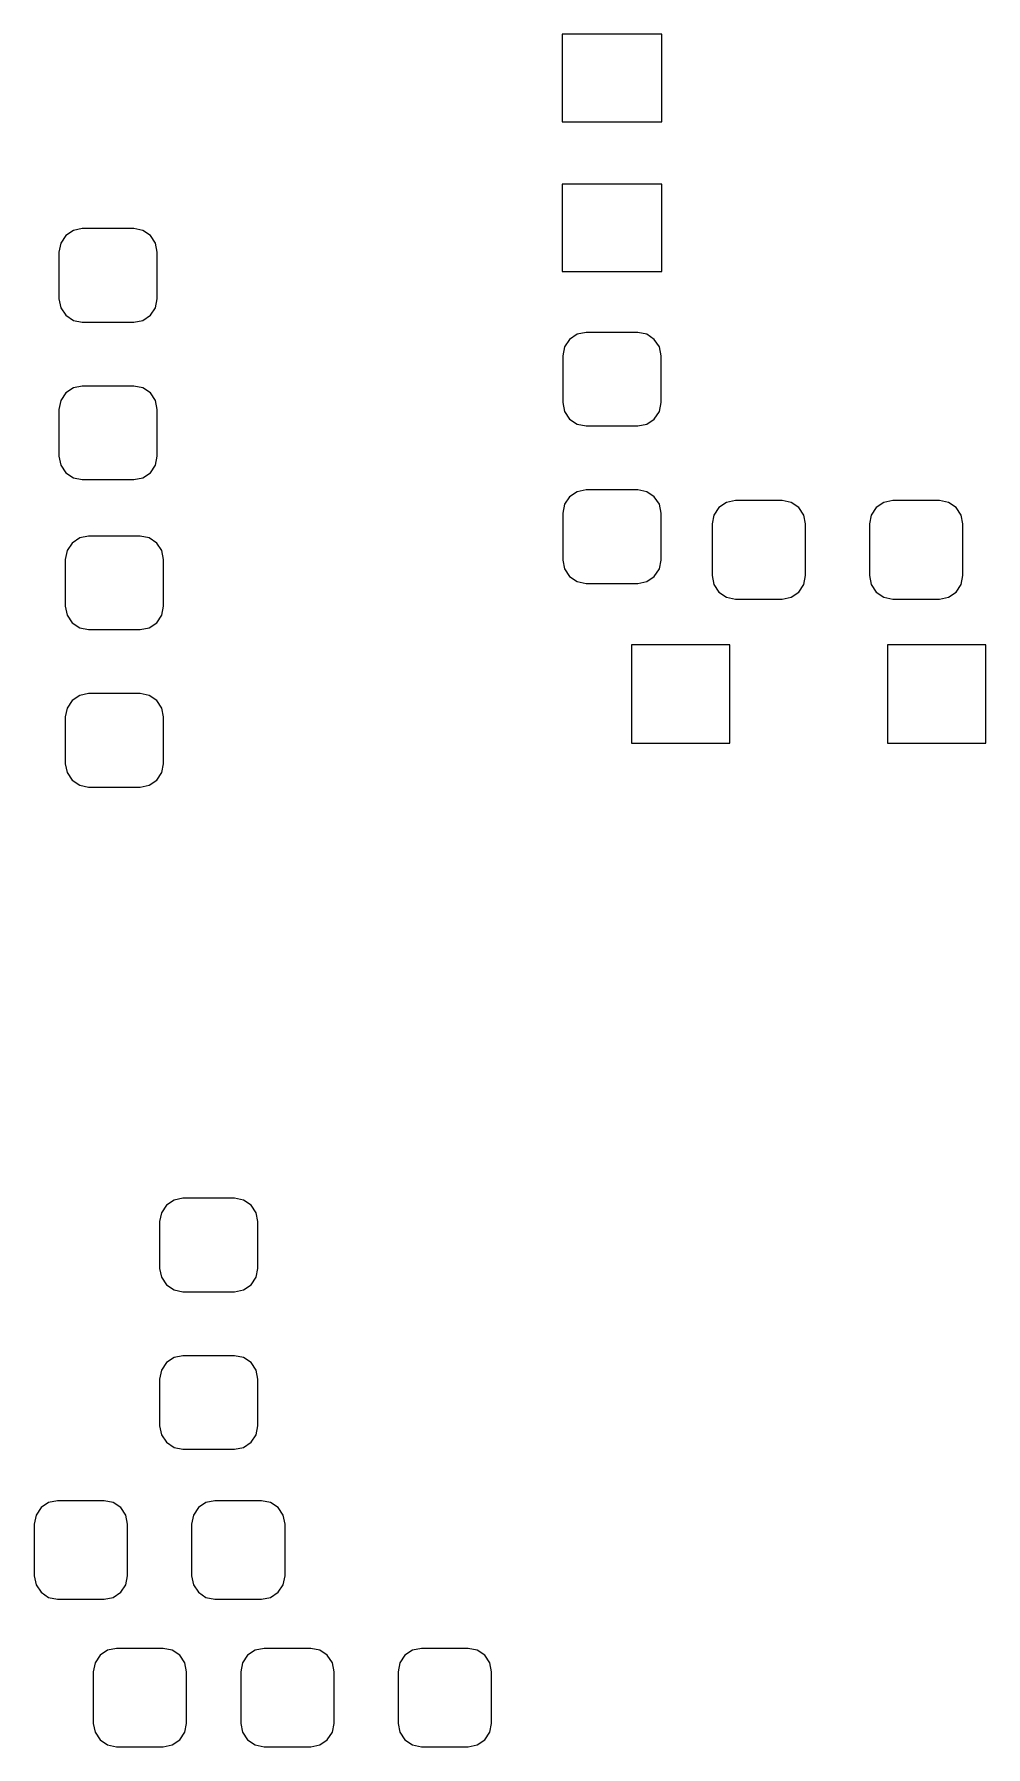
# Model space of a CAD drawing. Header units: millimetres. Extents: x -50 to 46, y -112 to 132.
# Drawn here: x 22.2 to 31.87, y -50.39 to -32.98 of the extents above; entities that cross this region are included whole.
import ezdxf

# ---------------------------------------------------------------- set-up
doc = ezdxf.new("R2010")
doc.units = ezdxf.units.MM
doc.header["$MEASUREMENT"] = 0
doc.layers.add('Layer 1', color=7, linetype='Continuous')

msp = doc.modelspace()

# ---------------------------------------------------------------- linework, layer by layer
at = {"layer": 'Layer 1', "lineweight": 9}
for points, knots in [([(28.5806, -33.8688), (28.5806, -33.8688), (27.5646, -33.8688), (27.5646, -33.8688), (27.5646, -33.8688), (27.5646, -33.8688), (27.5646, -32.9798), (27.5646, -32.9798), (27.5646, -32.9798), (27.5646, -32.9798), (28.5806, -32.9798), (28.5806, -32.9798), (28.5806, -32.9798), (28.5806, -32.9798), (28.5806, -33.8688), (28.5806, -33.8688)], [0, 0, 0, 0, 0.2, 0.2, 0.2, 0.2, 0.4, 0.4, 0.4, 0.4, 0.6, 0.6, 0.6, 0.6, 1, 1, 1, 1]), ([(28.5806, -35.3928), (28.5806, -35.3928), (27.5646, -35.3928), (27.5646, -35.3928), (27.5646, -35.3928), (27.5646, -35.3928), (27.5646, -34.5038), (27.5646, -34.5038), (27.5646, -34.5038), (27.5646, -34.5038), (28.5806, -34.5038), (28.5806, -34.5038), (28.5806, -34.5038), (28.5806, -34.5038), (28.5806, -35.3928), (28.5806, -35.3928)], [0, 0, 0, 0, 0.2, 0.2, 0.2, 0.2, 0.4, 0.4, 0.4, 0.4, 0.6, 0.6, 0.6, 0.6, 1, 1, 1, 1]), ([(23.2112, -34.9559), (23.2112, -34.9559), (23.3021, -34.974), (23.3021, -34.974), (23.3021, -34.974), (23.3021, -34.974), (23.3791, -35.0255), (23.3791, -35.0255), (23.3791, -35.0255), (23.3791, -35.0255), (23.4306, -35.1025), (23.4306, -35.1025), (23.4306, -35.1025), (23.4306, -35.1025), (23.4487, -35.1934), (23.4487, -35.1934), (23.4487, -35.1934), (23.4487, -35.1934), (23.4487, -35.6684), (23.4487, -35.6684), (23.4487, -35.6684), (23.4487, -35.6684), (23.4306, -35.7593), (23.4306, -35.7593), (23.4306, -35.7593), (23.4306, -35.7593), (23.3791, -35.8363), (23.3791, -35.8363), (23.3791, -35.8363), (23.3791, -35.8363), (23.3021, -35.8878), (23.3021, -35.8878), (23.3021, -35.8878), (23.3021, -35.8878), (23.2112, -35.9059), (23.2112, -35.9059), (23.2112, -35.9059), (23.2112, -35.9059), (22.6862, -35.9059), (22.6862, -35.9059), (22.6862, -35.9059), (22.6862, -35.9059), (22.5953, -35.8878), (22.5953, -35.8878), (22.5953, -35.8878), (22.5953, -35.8878), (22.5183, -35.8363), (22.5183, -35.8363), (22.5183, -35.8363), (22.5183, -35.8363), (22.4668, -35.7593), (22.4668, -35.7593), (22.4668, -35.7593), (22.4668, -35.7593), (22.4487, -35.6684), (22.4487, -35.6684), (22.4487, -35.6684), (22.4487, -35.6684), (22.4487, -35.1934), (22.4487, -35.1934), (22.4487, -35.1934), (22.4487, -35.1934), (22.4668, -35.1025), (22.4668, -35.1025), (22.4668, -35.1025), (22.4668, -35.1025), (22.5183, -35.0255), (22.5183, -35.0255), (22.5183, -35.0255), (22.5183, -35.0255), (22.5953, -34.974), (22.5953, -34.974), (22.5953, -34.974), (22.5953, -34.974), (22.6862, -34.9559), (22.6862, -34.9559), (22.6862, -34.9559), (22.6862, -34.9559), (23.2112, -34.9559), (23.2112, -34.9559)], [0, 0, 0, 0, 0.047619, 0.047619, 0.047619, 0.047619, 0.0952381, 0.0952381, 0.0952381, 0.0952381, 0.1428571, 0.1428571, 0.1428571, 0.1428571, 0.1904762, 0.1904762, 0.1904762, 0.1904762, 0.2380952, 0.2380952, 0.2380952, 0.2380952, 0.2857143, 0.2857143, 0.2857143, 0.2857143, 0.3333333, 0.3333333, 0.3333333, 0.3333333, 0.3809524, 0.3809524, 0.3809524, 0.3809524, 0.4285714, 0.4285714, 0.4285714, 0.4285714, 0.4761905, 0.4761905, 0.4761905, 0.4761905, 0.5238095, 0.5238095, 0.5238095, 0.5238095, 0.5714286, 0.5714286, 0.5714286, 0.5714286, 0.6190476, 0.6190476, 0.6190476, 0.6190476, 0.6666667, 0.6666667, 0.6666667, 0.6666667, 0.7142857, 0.7142857, 0.7142857, 0.7142857, 0.7619048, 0.7619048, 0.7619048, 0.7619048, 0.8095238, 0.8095238, 0.8095238, 0.8095238, 0.8571429, 0.8571429, 0.8571429, 0.8571429, 0.9047619, 0.9047619, 0.9047619, 0.9047619, 1, 1, 1, 1]), ([(28.3351, -36.0113), (28.3351, -36.0113), (28.426, -36.0294), (28.426, -36.0294), (28.426, -36.0294), (28.426, -36.0294), (28.503, -36.0809), (28.503, -36.0809), (28.503, -36.0809), (28.503, -36.0809), (28.5545, -36.1579), (28.5545, -36.1579), (28.5545, -36.1579), (28.5545, -36.1579), (28.5726, -36.2488), (28.5726, -36.2488), (28.5726, -36.2488), (28.5726, -36.2488), (28.5726, -36.7238), (28.5726, -36.7238), (28.5726, -36.7238), (28.5726, -36.7238), (28.5545, -36.8147), (28.5545, -36.8147), (28.5545, -36.8147), (28.5545, -36.8147), (28.503, -36.8917), (28.503, -36.8917), (28.503, -36.8917), (28.503, -36.8917), (28.426, -36.9432), (28.426, -36.9432), (28.426, -36.9432), (28.426, -36.9432), (28.3351, -36.9613), (28.3351, -36.9613), (28.3351, -36.9613), (28.3351, -36.9613), (27.8101, -36.9613), (27.8101, -36.9613), (27.8101, -36.9613), (27.8101, -36.9613), (27.7192, -36.9432), (27.7192, -36.9432), (27.7192, -36.9432), (27.7192, -36.9432), (27.6422, -36.8917), (27.6422, -36.8917), (27.6422, -36.8917), (27.6422, -36.8917), (27.5907, -36.8147), (27.5907, -36.8147), (27.5907, -36.8147), (27.5907, -36.8147), (27.5726, -36.7238), (27.5726, -36.7238), (27.5726, -36.7238), (27.5726, -36.7238), (27.5726, -36.2488), (27.5726, -36.2488), (27.5726, -36.2488), (27.5726, -36.2488), (27.5907, -36.1579), (27.5907, -36.1579), (27.5907, -36.1579), (27.5907, -36.1579), (27.6422, -36.0809), (27.6422, -36.0809), (27.6422, -36.0809), (27.6422, -36.0809), (27.7192, -36.0294), (27.7192, -36.0294), (27.7192, -36.0294), (27.7192, -36.0294), (27.8101, -36.0113), (27.8101, -36.0113), (27.8101, -36.0113), (27.8101, -36.0113), (28.3351, -36.0113), (28.3351, -36.0113)], [0, 0, 0, 0, 0.047619, 0.047619, 0.047619, 0.047619, 0.0952381, 0.0952381, 0.0952381, 0.0952381, 0.1428571, 0.1428571, 0.1428571, 0.1428571, 0.1904762, 0.1904762, 0.1904762, 0.1904762, 0.2380952, 0.2380952, 0.2380952, 0.2380952, 0.2857143, 0.2857143, 0.2857143, 0.2857143, 0.3333333, 0.3333333, 0.3333333, 0.3333333, 0.3809524, 0.3809524, 0.3809524, 0.3809524, 0.4285714, 0.4285714, 0.4285714, 0.4285714, 0.4761905, 0.4761905, 0.4761905, 0.4761905, 0.5238095, 0.5238095, 0.5238095, 0.5238095, 0.5714286, 0.5714286, 0.5714286, 0.5714286, 0.6190476, 0.6190476, 0.6190476, 0.6190476, 0.6666667, 0.6666667, 0.6666667, 0.6666667, 0.7142857, 0.7142857, 0.7142857, 0.7142857, 0.7619048, 0.7619048, 0.7619048, 0.7619048, 0.8095238, 0.8095238, 0.8095238, 0.8095238, 0.8571429, 0.8571429, 0.8571429, 0.8571429, 0.9047619, 0.9047619, 0.9047619, 0.9047619, 1, 1, 1, 1]), ([(23.2112, -36.5559), (23.2112, -36.5559), (23.3021, -36.574), (23.3021, -36.574), (23.3021, -36.574), (23.3021, -36.574), (23.3791, -36.6255), (23.3791, -36.6255), (23.3791, -36.6255), (23.3791, -36.6255), (23.4306, -36.7025), (23.4306, -36.7025), (23.4306, -36.7025), (23.4306, -36.7025), (23.4487, -36.7934), (23.4487, -36.7934), (23.4487, -36.7934), (23.4487, -36.7934), (23.4487, -37.2684), (23.4487, -37.2684), (23.4487, -37.2684), (23.4487, -37.2684), (23.4306, -37.3593), (23.4306, -37.3593), (23.4306, -37.3593), (23.4306, -37.3593), (23.3791, -37.4363), (23.3791, -37.4363), (23.3791, -37.4363), (23.3791, -37.4363), (23.3021, -37.4878), (23.3021, -37.4878), (23.3021, -37.4878), (23.3021, -37.4878), (23.2112, -37.5059), (23.2112, -37.5059), (23.2112, -37.5059), (23.2112, -37.5059), (22.6862, -37.5059), (22.6862, -37.5059), (22.6862, -37.5059), (22.6862, -37.5059), (22.5953, -37.4878), (22.5953, -37.4878), (22.5953, -37.4878), (22.5953, -37.4878), (22.5183, -37.4363), (22.5183, -37.4363), (22.5183, -37.4363), (22.5183, -37.4363), (22.4668, -37.3593), (22.4668, -37.3593), (22.4668, -37.3593), (22.4668, -37.3593), (22.4487, -37.2684), (22.4487, -37.2684), (22.4487, -37.2684), (22.4487, -37.2684), (22.4487, -36.7934), (22.4487, -36.7934), (22.4487, -36.7934), (22.4487, -36.7934), (22.4668, -36.7025), (22.4668, -36.7025), (22.4668, -36.7025), (22.4668, -36.7025), (22.5183, -36.6255), (22.5183, -36.6255), (22.5183, -36.6255), (22.5183, -36.6255), (22.5953, -36.574), (22.5953, -36.574), (22.5953, -36.574), (22.5953, -36.574), (22.6862, -36.5559), (22.6862, -36.5559), (22.6862, -36.5559), (22.6862, -36.5559), (23.2112, -36.5559), (23.2112, -36.5559)], [0, 0, 0, 0, 0.047619, 0.047619, 0.047619, 0.047619, 0.0952381, 0.0952381, 0.0952381, 0.0952381, 0.1428571, 0.1428571, 0.1428571, 0.1428571, 0.1904762, 0.1904762, 0.1904762, 0.1904762, 0.2380952, 0.2380952, 0.2380952, 0.2380952, 0.2857143, 0.2857143, 0.2857143, 0.2857143, 0.3333333, 0.3333333, 0.3333333, 0.3333333, 0.3809524, 0.3809524, 0.3809524, 0.3809524, 0.4285714, 0.4285714, 0.4285714, 0.4285714, 0.4761905, 0.4761905, 0.4761905, 0.4761905, 0.5238095, 0.5238095, 0.5238095, 0.5238095, 0.5714286, 0.5714286, 0.5714286, 0.5714286, 0.6190476, 0.6190476, 0.6190476, 0.6190476, 0.6666667, 0.6666667, 0.6666667, 0.6666667, 0.7142857, 0.7142857, 0.7142857, 0.7142857, 0.7619048, 0.7619048, 0.7619048, 0.7619048, 0.8095238, 0.8095238, 0.8095238, 0.8095238, 0.8571429, 0.8571429, 0.8571429, 0.8571429, 0.9047619, 0.9047619, 0.9047619, 0.9047619, 1, 1, 1, 1]), ([(28.3351, -37.6113), (28.3351, -37.6113), (28.426, -37.6294), (28.426, -37.6294), (28.426, -37.6294), (28.426, -37.6294), (28.503, -37.6809), (28.503, -37.6809), (28.503, -37.6809), (28.503, -37.6809), (28.5545, -37.7579), (28.5545, -37.7579), (28.5545, -37.7579), (28.5545, -37.7579), (28.5726, -37.8488), (28.5726, -37.8488), (28.5726, -37.8488), (28.5726, -37.8488), (28.5726, -38.3238), (28.5726, -38.3238), (28.5726, -38.3238), (28.5726, -38.3238), (28.5545, -38.4147), (28.5545, -38.4147), (28.5545, -38.4147), (28.5545, -38.4147), (28.503, -38.4917), (28.503, -38.4917), (28.503, -38.4917), (28.503, -38.4917), (28.426, -38.5432), (28.426, -38.5432), (28.426, -38.5432), (28.426, -38.5432), (28.3351, -38.5613), (28.3351, -38.5613), (28.3351, -38.5613), (28.3351, -38.5613), (27.8101, -38.5613), (27.8101, -38.5613), (27.8101, -38.5613), (27.8101, -38.5613), (27.7192, -38.5432), (27.7192, -38.5432), (27.7192, -38.5432), (27.7192, -38.5432), (27.6422, -38.4917), (27.6422, -38.4917), (27.6422, -38.4917), (27.6422, -38.4917), (27.5907, -38.4147), (27.5907, -38.4147), (27.5907, -38.4147), (27.5907, -38.4147), (27.5726, -38.3238), (27.5726, -38.3238), (27.5726, -38.3238), (27.5726, -38.3238), (27.5726, -37.8488), (27.5726, -37.8488), (27.5726, -37.8488), (27.5726, -37.8488), (27.5907, -37.7579), (27.5907, -37.7579), (27.5907, -37.7579), (27.5907, -37.7579), (27.6422, -37.6809), (27.6422, -37.6809), (27.6422, -37.6809), (27.6422, -37.6809), (27.7192, -37.6294), (27.7192, -37.6294), (27.7192, -37.6294), (27.7192, -37.6294), (27.8101, -37.6113), (27.8101, -37.6113), (27.8101, -37.6113), (27.8101, -37.6113), (28.3351, -37.6113), (28.3351, -37.6113)], [0, 0, 0, 0, 0.047619, 0.047619, 0.047619, 0.047619, 0.0952381, 0.0952381, 0.0952381, 0.0952381, 0.1428571, 0.1428571, 0.1428571, 0.1428571, 0.1904762, 0.1904762, 0.1904762, 0.1904762, 0.2380952, 0.2380952, 0.2380952, 0.2380952, 0.2857143, 0.2857143, 0.2857143, 0.2857143, 0.3333333, 0.3333333, 0.3333333, 0.3333333, 0.3809524, 0.3809524, 0.3809524, 0.3809524, 0.4285714, 0.4285714, 0.4285714, 0.4285714, 0.4761905, 0.4761905, 0.4761905, 0.4761905, 0.5238095, 0.5238095, 0.5238095, 0.5238095, 0.5714286, 0.5714286, 0.5714286, 0.5714286, 0.6190476, 0.6190476, 0.6190476, 0.6190476, 0.6666667, 0.6666667, 0.6666667, 0.6666667, 0.7142857, 0.7142857, 0.7142857, 0.7142857, 0.7619048, 0.7619048, 0.7619048, 0.7619048, 0.8095238, 0.8095238, 0.8095238, 0.8095238, 0.8571429, 0.8571429, 0.8571429, 0.8571429, 0.9047619, 0.9047619, 0.9047619, 0.9047619, 1, 1, 1, 1]), ([(29.091, -37.9577), (29.091, -37.9577), (29.1091, -37.8668), (29.1091, -37.8668), (29.1091, -37.8668), (29.1091, -37.8668), (29.1606, -37.7898), (29.1606, -37.7898), (29.1606, -37.7898), (29.1606, -37.7898), (29.2376, -37.7383), (29.2376, -37.7383), (29.2376, -37.7383), (29.2376, -37.7383), (29.3285, -37.7202), (29.3285, -37.7202), (29.3285, -37.7202), (29.3285, -37.7202), (29.8035, -37.7202), (29.8035, -37.7202), (29.8035, -37.7202), (29.8035, -37.7202), (29.8944, -37.7383), (29.8944, -37.7383), (29.8944, -37.7383), (29.8944, -37.7383), (29.9714, -37.7898), (29.9714, -37.7898), (29.9714, -37.7898), (29.9714, -37.7898), (30.0229, -37.8668), (30.0229, -37.8668), (30.0229, -37.8668), (30.0229, -37.8668), (30.041, -37.9577), (30.041, -37.9577), (30.041, -37.9577), (30.041, -37.9577), (30.041, -38.4827), (30.041, -38.4827), (30.041, -38.4827), (30.041, -38.4827), (30.0229, -38.5736), (30.0229, -38.5736), (30.0229, -38.5736), (30.0229, -38.5736), (29.9714, -38.6506), (29.9714, -38.6506), (29.9714, -38.6506), (29.9714, -38.6506), (29.8944, -38.7021), (29.8944, -38.7021), (29.8944, -38.7021), (29.8944, -38.7021), (29.8035, -38.7202), (29.8035, -38.7202), (29.8035, -38.7202), (29.8035, -38.7202), (29.3285, -38.7202), (29.3285, -38.7202), (29.3285, -38.7202), (29.3285, -38.7202), (29.2376, -38.7021), (29.2376, -38.7021), (29.2376, -38.7021), (29.2376, -38.7021), (29.1606, -38.6506), (29.1606, -38.6506), (29.1606, -38.6506), (29.1606, -38.6506), (29.1091, -38.5736), (29.1091, -38.5736), (29.1091, -38.5736), (29.1091, -38.5736), (29.091, -38.4827), (29.091, -38.4827), (29.091, -38.4827), (29.091, -38.4827), (29.091, -37.9577), (29.091, -37.9577)], [0, 0, 0, 0, 0.047619, 0.047619, 0.047619, 0.047619, 0.0952381, 0.0952381, 0.0952381, 0.0952381, 0.1428571, 0.1428571, 0.1428571, 0.1428571, 0.1904762, 0.1904762, 0.1904762, 0.1904762, 0.2380952, 0.2380952, 0.2380952, 0.2380952, 0.2857143, 0.2857143, 0.2857143, 0.2857143, 0.3333333, 0.3333333, 0.3333333, 0.3333333, 0.3809524, 0.3809524, 0.3809524, 0.3809524, 0.4285714, 0.4285714, 0.4285714, 0.4285714, 0.4761905, 0.4761905, 0.4761905, 0.4761905, 0.5238095, 0.5238095, 0.5238095, 0.5238095, 0.5714286, 0.5714286, 0.5714286, 0.5714286, 0.6190476, 0.6190476, 0.6190476, 0.6190476, 0.6666667, 0.6666667, 0.6666667, 0.6666667, 0.7142857, 0.7142857, 0.7142857, 0.7142857, 0.7619048, 0.7619048, 0.7619048, 0.7619048, 0.8095238, 0.8095238, 0.8095238, 0.8095238, 0.8571429, 0.8571429, 0.8571429, 0.8571429, 0.9047619, 0.9047619, 0.9047619, 0.9047619, 1, 1, 1, 1]), ([(30.691, -37.9577), (30.691, -37.9577), (30.7091, -37.8668), (30.7091, -37.8668), (30.7091, -37.8668), (30.7091, -37.8668), (30.7606, -37.7898), (30.7606, -37.7898), (30.7606, -37.7898), (30.7606, -37.7898), (30.8376, -37.7383), (30.8376, -37.7383), (30.8376, -37.7383), (30.8376, -37.7383), (30.9285, -37.7202), (30.9285, -37.7202), (30.9285, -37.7202), (30.9285, -37.7202), (31.4035, -37.7202), (31.4035, -37.7202), (31.4035, -37.7202), (31.4035, -37.7202), (31.4944, -37.7383), (31.4944, -37.7383), (31.4944, -37.7383), (31.4944, -37.7383), (31.5714, -37.7898), (31.5714, -37.7898), (31.5714, -37.7898), (31.5714, -37.7898), (31.6229, -37.8668), (31.6229, -37.8668), (31.6229, -37.8668), (31.6229, -37.8668), (31.641, -37.9577), (31.641, -37.9577), (31.641, -37.9577), (31.641, -37.9577), (31.641, -38.4827), (31.641, -38.4827), (31.641, -38.4827), (31.641, -38.4827), (31.6229, -38.5736), (31.6229, -38.5736), (31.6229, -38.5736), (31.6229, -38.5736), (31.5714, -38.6506), (31.5714, -38.6506), (31.5714, -38.6506), (31.5714, -38.6506), (31.4944, -38.7021), (31.4944, -38.7021), (31.4944, -38.7021), (31.4944, -38.7021), (31.4035, -38.7202), (31.4035, -38.7202), (31.4035, -38.7202), (31.4035, -38.7202), (30.9285, -38.7202), (30.9285, -38.7202), (30.9285, -38.7202), (30.9285, -38.7202), (30.8376, -38.7021), (30.8376, -38.7021), (30.8376, -38.7021), (30.8376, -38.7021), (30.7606, -38.6506), (30.7606, -38.6506), (30.7606, -38.6506), (30.7606, -38.6506), (30.7091, -38.5736), (30.7091, -38.5736), (30.7091, -38.5736), (30.7091, -38.5736), (30.691, -38.4827), (30.691, -38.4827), (30.691, -38.4827), (30.691, -38.4827), (30.691, -37.9577), (30.691, -37.9577)], [0, 0, 0, 0, 0.047619, 0.047619, 0.047619, 0.047619, 0.0952381, 0.0952381, 0.0952381, 0.0952381, 0.1428571, 0.1428571, 0.1428571, 0.1428571, 0.1904762, 0.1904762, 0.1904762, 0.1904762, 0.2380952, 0.2380952, 0.2380952, 0.2380952, 0.2857143, 0.2857143, 0.2857143, 0.2857143, 0.3333333, 0.3333333, 0.3333333, 0.3333333, 0.3809524, 0.3809524, 0.3809524, 0.3809524, 0.4285714, 0.4285714, 0.4285714, 0.4285714, 0.4761905, 0.4761905, 0.4761905, 0.4761905, 0.5238095, 0.5238095, 0.5238095, 0.5238095, 0.5714286, 0.5714286, 0.5714286, 0.5714286, 0.6190476, 0.6190476, 0.6190476, 0.6190476, 0.6666667, 0.6666667, 0.6666667, 0.6666667, 0.7142857, 0.7142857, 0.7142857, 0.7142857, 0.7619048, 0.7619048, 0.7619048, 0.7619048, 0.8095238, 0.8095238, 0.8095238, 0.8095238, 0.8571429, 0.8571429, 0.8571429, 0.8571429, 0.9047619, 0.9047619, 0.9047619, 0.9047619, 1, 1, 1, 1]), ([(22.7507, -39.0317), (22.7507, -39.0317), (22.6598, -39.0136), (22.6598, -39.0136), (22.6598, -39.0136), (22.6598, -39.0136), (22.5828, -38.9621), (22.5828, -38.9621), (22.5828, -38.9621), (22.5828, -38.9621), (22.5313, -38.8851), (22.5313, -38.8851), (22.5313, -38.8851), (22.5313, -38.8851), (22.5132, -38.7942), (22.5132, -38.7942), (22.5132, -38.7942), (22.5132, -38.7942), (22.5132, -38.3192), (22.5132, -38.3192), (22.5132, -38.3192), (22.5132, -38.3192), (22.5313, -38.2283), (22.5313, -38.2283), (22.5313, -38.2283), (22.5313, -38.2283), (22.5828, -38.1513), (22.5828, -38.1513), (22.5828, -38.1513), (22.5828, -38.1513), (22.6598, -38.0998), (22.6598, -38.0998), (22.6598, -38.0998), (22.6598, -38.0998), (22.7507, -38.0817), (22.7507, -38.0817), (22.7507, -38.0817), (22.7507, -38.0817), (23.2757, -38.0817), (23.2757, -38.0817), (23.2757, -38.0817), (23.2757, -38.0817), (23.3666, -38.0998), (23.3666, -38.0998), (23.3666, -38.0998), (23.3666, -38.0998), (23.4436, -38.1513), (23.4436, -38.1513), (23.4436, -38.1513), (23.4436, -38.1513), (23.4951, -38.2283), (23.4951, -38.2283), (23.4951, -38.2283), (23.4951, -38.2283), (23.5132, -38.3192), (23.5132, -38.3192), (23.5132, -38.3192), (23.5132, -38.3192), (23.5132, -38.7942), (23.5132, -38.7942), (23.5132, -38.7942), (23.5132, -38.7942), (23.4951, -38.8851), (23.4951, -38.8851), (23.4951, -38.8851), (23.4951, -38.8851), (23.4436, -38.9621), (23.4436, -38.9621), (23.4436, -38.9621), (23.4436, -38.9621), (23.3666, -39.0136), (23.3666, -39.0136), (23.3666, -39.0136), (23.3666, -39.0136), (23.2757, -39.0317), (23.2757, -39.0317), (23.2757, -39.0317), (23.2757, -39.0317), (22.7507, -39.0317), (22.7507, -39.0317)], [0, 0, 0, 0, 0.047619, 0.047619, 0.047619, 0.047619, 0.0952381, 0.0952381, 0.0952381, 0.0952381, 0.1428571, 0.1428571, 0.1428571, 0.1428571, 0.1904762, 0.1904762, 0.1904762, 0.1904762, 0.2380952, 0.2380952, 0.2380952, 0.2380952, 0.2857143, 0.2857143, 0.2857143, 0.2857143, 0.3333333, 0.3333333, 0.3333333, 0.3333333, 0.3809524, 0.3809524, 0.3809524, 0.3809524, 0.4285714, 0.4285714, 0.4285714, 0.4285714, 0.4761905, 0.4761905, 0.4761905, 0.4761905, 0.5238095, 0.5238095, 0.5238095, 0.5238095, 0.5714286, 0.5714286, 0.5714286, 0.5714286, 0.6190476, 0.6190476, 0.6190476, 0.6190476, 0.6666667, 0.6666667, 0.6666667, 0.6666667, 0.7142857, 0.7142857, 0.7142857, 0.7142857, 0.7619048, 0.7619048, 0.7619048, 0.7619048, 0.8095238, 0.8095238, 0.8095238, 0.8095238, 0.8571429, 0.8571429, 0.8571429, 0.8571429, 0.9047619, 0.9047619, 0.9047619, 0.9047619, 1, 1, 1, 1]), ([(29.2725, -39.1859), (29.2725, -39.1859), (29.2725, -40.1867), (29.2725, -40.1867), (29.2725, -40.1867), (29.2725, -40.1867), (28.2717, -40.1867), (28.2717, -40.1867), (28.2717, -40.1867), (28.2717, -40.1867), (28.2717, -39.1859), (28.2717, -39.1859), (28.2717, -39.1859), (28.2717, -39.1859), (29.2725, -39.1859), (29.2725, -39.1859)], [0, 0, 0, 0, 0.2, 0.2, 0.2, 0.2, 0.4, 0.4, 0.4, 0.4, 0.6, 0.6, 0.6, 0.6, 1, 1, 1, 1]), ([(31.8735, -39.1859), (31.8735, -39.1859), (31.8735, -40.1867), (31.8735, -40.1867), (31.8735, -40.1867), (31.8735, -40.1867), (30.8727, -40.1867), (30.8727, -40.1867), (30.8727, -40.1867), (30.8727, -40.1867), (30.8727, -39.1859), (30.8727, -39.1859), (30.8727, -39.1859), (30.8727, -39.1859), (31.8735, -39.1859), (31.8735, -39.1859)], [0, 0, 0, 0, 0.2, 0.2, 0.2, 0.2, 0.4, 0.4, 0.4, 0.4, 0.6, 0.6, 0.6, 0.6, 1, 1, 1, 1]), ([(22.7507, -40.6317), (22.7507, -40.6317), (22.6598, -40.6136), (22.6598, -40.6136), (22.6598, -40.6136), (22.6598, -40.6136), (22.5828, -40.5621), (22.5828, -40.5621), (22.5828, -40.5621), (22.5828, -40.5621), (22.5313, -40.4851), (22.5313, -40.4851), (22.5313, -40.4851), (22.5313, -40.4851), (22.5132, -40.3942), (22.5132, -40.3942), (22.5132, -40.3942), (22.5132, -40.3942), (22.5132, -39.9192), (22.5132, -39.9192), (22.5132, -39.9192), (22.5132, -39.9192), (22.5313, -39.8283), (22.5313, -39.8283), (22.5313, -39.8283), (22.5313, -39.8283), (22.5828, -39.7513), (22.5828, -39.7513), (22.5828, -39.7513), (22.5828, -39.7513), (22.6598, -39.6998), (22.6598, -39.6998), (22.6598, -39.6998), (22.6598, -39.6998), (22.7507, -39.6817), (22.7507, -39.6817), (22.7507, -39.6817), (22.7507, -39.6817), (23.2757, -39.6817), (23.2757, -39.6817), (23.2757, -39.6817), (23.2757, -39.6817), (23.3666, -39.6998), (23.3666, -39.6998), (23.3666, -39.6998), (23.3666, -39.6998), (23.4436, -39.7513), (23.4436, -39.7513), (23.4436, -39.7513), (23.4436, -39.7513), (23.4951, -39.8283), (23.4951, -39.8283), (23.4951, -39.8283), (23.4951, -39.8283), (23.5132, -39.9192), (23.5132, -39.9192), (23.5132, -39.9192), (23.5132, -39.9192), (23.5132, -40.3942), (23.5132, -40.3942), (23.5132, -40.3942), (23.5132, -40.3942), (23.4951, -40.4851), (23.4951, -40.4851), (23.4951, -40.4851), (23.4951, -40.4851), (23.4436, -40.5621), (23.4436, -40.5621), (23.4436, -40.5621), (23.4436, -40.5621), (23.3666, -40.6136), (23.3666, -40.6136), (23.3666, -40.6136), (23.3666, -40.6136), (23.2757, -40.6317), (23.2757, -40.6317), (23.2757, -40.6317), (23.2757, -40.6317), (22.7507, -40.6317), (22.7507, -40.6317)], [0, 0, 0, 0, 0.047619, 0.047619, 0.047619, 0.047619, 0.0952381, 0.0952381, 0.0952381, 0.0952381, 0.1428571, 0.1428571, 0.1428571, 0.1428571, 0.1904762, 0.1904762, 0.1904762, 0.1904762, 0.2380952, 0.2380952, 0.2380952, 0.2380952, 0.2857143, 0.2857143, 0.2857143, 0.2857143, 0.3333333, 0.3333333, 0.3333333, 0.3333333, 0.3809524, 0.3809524, 0.3809524, 0.3809524, 0.4285714, 0.4285714, 0.4285714, 0.4285714, 0.4761905, 0.4761905, 0.4761905, 0.4761905, 0.5238095, 0.5238095, 0.5238095, 0.5238095, 0.5714286, 0.5714286, 0.5714286, 0.5714286, 0.6190476, 0.6190476, 0.6190476, 0.6190476, 0.6666667, 0.6666667, 0.6666667, 0.6666667, 0.7142857, 0.7142857, 0.7142857, 0.7142857, 0.7619048, 0.7619048, 0.7619048, 0.7619048, 0.8095238, 0.8095238, 0.8095238, 0.8095238, 0.8571429, 0.8571429, 0.8571429, 0.8571429, 0.9047619, 0.9047619, 0.9047619, 0.9047619, 1, 1, 1, 1]), ([(24.2351, -44.8113), (24.2351, -44.8113), (24.326, -44.8294), (24.326, -44.8294), (24.326, -44.8294), (24.326, -44.8294), (24.403, -44.8809), (24.403, -44.8809), (24.403, -44.8809), (24.403, -44.8809), (24.4545, -44.9579), (24.4545, -44.9579), (24.4545, -44.9579), (24.4545, -44.9579), (24.4726, -45.0488), (24.4726, -45.0488), (24.4726, -45.0488), (24.4726, -45.0488), (24.4726, -45.5238), (24.4726, -45.5238), (24.4726, -45.5238), (24.4726, -45.5238), (24.4545, -45.6147), (24.4545, -45.6147), (24.4545, -45.6147), (24.4545, -45.6147), (24.403, -45.6917), (24.403, -45.6917), (24.403, -45.6917), (24.403, -45.6917), (24.326, -45.7432), (24.326, -45.7432), (24.326, -45.7432), (24.326, -45.7432), (24.2351, -45.7613), (24.2351, -45.7613), (24.2351, -45.7613), (24.2351, -45.7613), (23.7101, -45.7613), (23.7101, -45.7613), (23.7101, -45.7613), (23.7101, -45.7613), (23.6192, -45.7432), (23.6192, -45.7432), (23.6192, -45.7432), (23.6192, -45.7432), (23.5422, -45.6917), (23.5422, -45.6917), (23.5422, -45.6917), (23.5422, -45.6917), (23.4907, -45.6147), (23.4907, -45.6147), (23.4907, -45.6147), (23.4907, -45.6147), (23.4726, -45.5238), (23.4726, -45.5238), (23.4726, -45.5238), (23.4726, -45.5238), (23.4726, -45.0488), (23.4726, -45.0488), (23.4726, -45.0488), (23.4726, -45.0488), (23.4907, -44.9579), (23.4907, -44.9579), (23.4907, -44.9579), (23.4907, -44.9579), (23.5422, -44.8809), (23.5422, -44.8809), (23.5422, -44.8809), (23.5422, -44.8809), (23.6192, -44.8294), (23.6192, -44.8294), (23.6192, -44.8294), (23.6192, -44.8294), (23.7101, -44.8113), (23.7101, -44.8113), (23.7101, -44.8113), (23.7101, -44.8113), (24.2351, -44.8113), (24.2351, -44.8113)], [0, 0, 0, 0, 0.047619, 0.047619, 0.047619, 0.047619, 0.0952381, 0.0952381, 0.0952381, 0.0952381, 0.1428571, 0.1428571, 0.1428571, 0.1428571, 0.1904762, 0.1904762, 0.1904762, 0.1904762, 0.2380952, 0.2380952, 0.2380952, 0.2380952, 0.2857143, 0.2857143, 0.2857143, 0.2857143, 0.3333333, 0.3333333, 0.3333333, 0.3333333, 0.3809524, 0.3809524, 0.3809524, 0.3809524, 0.4285714, 0.4285714, 0.4285714, 0.4285714, 0.4761905, 0.4761905, 0.4761905, 0.4761905, 0.5238095, 0.5238095, 0.5238095, 0.5238095, 0.5714286, 0.5714286, 0.5714286, 0.5714286, 0.6190476, 0.6190476, 0.6190476, 0.6190476, 0.6666667, 0.6666667, 0.6666667, 0.6666667, 0.7142857, 0.7142857, 0.7142857, 0.7142857, 0.7619048, 0.7619048, 0.7619048, 0.7619048, 0.8095238, 0.8095238, 0.8095238, 0.8095238, 0.8571429, 0.8571429, 0.8571429, 0.8571429, 0.9047619, 0.9047619, 0.9047619, 0.9047619, 1, 1, 1, 1]), ([(24.2351, -46.4113), (24.2351, -46.4113), (24.326, -46.4294), (24.326, -46.4294), (24.326, -46.4294), (24.326, -46.4294), (24.403, -46.4809), (24.403, -46.4809), (24.403, -46.4809), (24.403, -46.4809), (24.4545, -46.5579), (24.4545, -46.5579), (24.4545, -46.5579), (24.4545, -46.5579), (24.4726, -46.6488), (24.4726, -46.6488), (24.4726, -46.6488), (24.4726, -46.6488), (24.4726, -47.1238), (24.4726, -47.1238), (24.4726, -47.1238), (24.4726, -47.1238), (24.4545, -47.2147), (24.4545, -47.2147), (24.4545, -47.2147), (24.4545, -47.2147), (24.403, -47.2917), (24.403, -47.2917), (24.403, -47.2917), (24.403, -47.2917), (24.326, -47.3432), (24.326, -47.3432), (24.326, -47.3432), (24.326, -47.3432), (24.2351, -47.3613), (24.2351, -47.3613), (24.2351, -47.3613), (24.2351, -47.3613), (23.7101, -47.3613), (23.7101, -47.3613), (23.7101, -47.3613), (23.7101, -47.3613), (23.6192, -47.3432), (23.6192, -47.3432), (23.6192, -47.3432), (23.6192, -47.3432), (23.5422, -47.2917), (23.5422, -47.2917), (23.5422, -47.2917), (23.5422, -47.2917), (23.4907, -47.2147), (23.4907, -47.2147), (23.4907, -47.2147), (23.4907, -47.2147), (23.4726, -47.1238), (23.4726, -47.1238), (23.4726, -47.1238), (23.4726, -47.1238), (23.4726, -46.6488), (23.4726, -46.6488), (23.4726, -46.6488), (23.4726, -46.6488), (23.4907, -46.5579), (23.4907, -46.5579), (23.4907, -46.5579), (23.4907, -46.5579), (23.5422, -46.4809), (23.5422, -46.4809), (23.5422, -46.4809), (23.5422, -46.4809), (23.6192, -46.4294), (23.6192, -46.4294), (23.6192, -46.4294), (23.6192, -46.4294), (23.7101, -46.4113), (23.7101, -46.4113), (23.7101, -46.4113), (23.7101, -46.4113), (24.2351, -46.4113), (24.2351, -46.4113)], [0, 0, 0, 0, 0.047619, 0.047619, 0.047619, 0.047619, 0.0952381, 0.0952381, 0.0952381, 0.0952381, 0.1428571, 0.1428571, 0.1428571, 0.1428571, 0.1904762, 0.1904762, 0.1904762, 0.1904762, 0.2380952, 0.2380952, 0.2380952, 0.2380952, 0.2857143, 0.2857143, 0.2857143, 0.2857143, 0.3333333, 0.3333333, 0.3333333, 0.3333333, 0.3809524, 0.3809524, 0.3809524, 0.3809524, 0.4285714, 0.4285714, 0.4285714, 0.4285714, 0.4761905, 0.4761905, 0.4761905, 0.4761905, 0.5238095, 0.5238095, 0.5238095, 0.5238095, 0.5714286, 0.5714286, 0.5714286, 0.5714286, 0.6190476, 0.6190476, 0.6190476, 0.6190476, 0.6666667, 0.6666667, 0.6666667, 0.6666667, 0.7142857, 0.7142857, 0.7142857, 0.7142857, 0.7619048, 0.7619048, 0.7619048, 0.7619048, 0.8095238, 0.8095238, 0.8095238, 0.8095238, 0.8571429, 0.8571429, 0.8571429, 0.8571429, 0.9047619, 0.9047619, 0.9047619, 0.9047619, 1, 1, 1, 1]), ([(22.1976, -48.1238), (22.1976, -48.1238), (22.2157, -48.0329), (22.2157, -48.0329), (22.2157, -48.0329), (22.2157, -48.0329), (22.2672, -47.9559), (22.2672, -47.9559), (22.2672, -47.9559), (22.2672, -47.9559), (22.3442, -47.9044), (22.3442, -47.9044), (22.3442, -47.9044), (22.3442, -47.9044), (22.4351, -47.8863), (22.4351, -47.8863), (22.4351, -47.8863), (22.4351, -47.8863), (22.9101, -47.8863), (22.9101, -47.8863), (22.9101, -47.8863), (22.9101, -47.8863), (23.001, -47.9044), (23.001, -47.9044), (23.001, -47.9044), (23.001, -47.9044), (23.078, -47.9559), (23.078, -47.9559), (23.078, -47.9559), (23.078, -47.9559), (23.1295, -48.0329), (23.1295, -48.0329), (23.1295, -48.0329), (23.1295, -48.0329), (23.1476, -48.1238), (23.1476, -48.1238), (23.1476, -48.1238), (23.1476, -48.1238), (23.1476, -48.6488), (23.1476, -48.6488), (23.1476, -48.6488), (23.1476, -48.6488), (23.1295, -48.7397), (23.1295, -48.7397), (23.1295, -48.7397), (23.1295, -48.7397), (23.078, -48.8167), (23.078, -48.8167), (23.078, -48.8167), (23.078, -48.8167), (23.001, -48.8682), (23.001, -48.8682), (23.001, -48.8682), (23.001, -48.8682), (22.9101, -48.8863), (22.9101, -48.8863), (22.9101, -48.8863), (22.9101, -48.8863), (22.4351, -48.8863), (22.4351, -48.8863), (22.4351, -48.8863), (22.4351, -48.8863), (22.3442, -48.8682), (22.3442, -48.8682), (22.3442, -48.8682), (22.3442, -48.8682), (22.2672, -48.8167), (22.2672, -48.8167), (22.2672, -48.8167), (22.2672, -48.8167), (22.2157, -48.7397), (22.2157, -48.7397), (22.2157, -48.7397), (22.2157, -48.7397), (22.1976, -48.6488), (22.1976, -48.6488), (22.1976, -48.6488), (22.1976, -48.6488), (22.1976, -48.1238), (22.1976, -48.1238)], [0, 0, 0, 0, 0.047619, 0.047619, 0.047619, 0.047619, 0.0952381, 0.0952381, 0.0952381, 0.0952381, 0.1428571, 0.1428571, 0.1428571, 0.1428571, 0.1904762, 0.1904762, 0.1904762, 0.1904762, 0.2380952, 0.2380952, 0.2380952, 0.2380952, 0.2857143, 0.2857143, 0.2857143, 0.2857143, 0.3333333, 0.3333333, 0.3333333, 0.3333333, 0.3809524, 0.3809524, 0.3809524, 0.3809524, 0.4285714, 0.4285714, 0.4285714, 0.4285714, 0.4761905, 0.4761905, 0.4761905, 0.4761905, 0.5238095, 0.5238095, 0.5238095, 0.5238095, 0.5714286, 0.5714286, 0.5714286, 0.5714286, 0.6190476, 0.6190476, 0.6190476, 0.6190476, 0.6666667, 0.6666667, 0.6666667, 0.6666667, 0.7142857, 0.7142857, 0.7142857, 0.7142857, 0.7619048, 0.7619048, 0.7619048, 0.7619048, 0.8095238, 0.8095238, 0.8095238, 0.8095238, 0.8571429, 0.8571429, 0.8571429, 0.8571429, 0.9047619, 0.9047619, 0.9047619, 0.9047619, 1, 1, 1, 1]), ([(23.7976, -48.1238), (23.7976, -48.1238), (23.8157, -48.0329), (23.8157, -48.0329), (23.8157, -48.0329), (23.8157, -48.0329), (23.8672, -47.9559), (23.8672, -47.9559), (23.8672, -47.9559), (23.8672, -47.9559), (23.9442, -47.9044), (23.9442, -47.9044), (23.9442, -47.9044), (23.9442, -47.9044), (24.0351, -47.8863), (24.0351, -47.8863), (24.0351, -47.8863), (24.0351, -47.8863), (24.5101, -47.8863), (24.5101, -47.8863), (24.5101, -47.8863), (24.5101, -47.8863), (24.601, -47.9044), (24.601, -47.9044), (24.601, -47.9044), (24.601, -47.9044), (24.678, -47.9559), (24.678, -47.9559), (24.678, -47.9559), (24.678, -47.9559), (24.7295, -48.0329), (24.7295, -48.0329), (24.7295, -48.0329), (24.7295, -48.0329), (24.7476, -48.1238), (24.7476, -48.1238), (24.7476, -48.1238), (24.7476, -48.1238), (24.7476, -48.6488), (24.7476, -48.6488), (24.7476, -48.6488), (24.7476, -48.6488), (24.7295, -48.7397), (24.7295, -48.7397), (24.7295, -48.7397), (24.7295, -48.7397), (24.678, -48.8167), (24.678, -48.8167), (24.678, -48.8167), (24.678, -48.8167), (24.601, -48.8682), (24.601, -48.8682), (24.601, -48.8682), (24.601, -48.8682), (24.5101, -48.8863), (24.5101, -48.8863), (24.5101, -48.8863), (24.5101, -48.8863), (24.0351, -48.8863), (24.0351, -48.8863), (24.0351, -48.8863), (24.0351, -48.8863), (23.9442, -48.8682), (23.9442, -48.8682), (23.9442, -48.8682), (23.9442, -48.8682), (23.8672, -48.8167), (23.8672, -48.8167), (23.8672, -48.8167), (23.8672, -48.8167), (23.8157, -48.7397), (23.8157, -48.7397), (23.8157, -48.7397), (23.8157, -48.7397), (23.7976, -48.6488), (23.7976, -48.6488), (23.7976, -48.6488), (23.7976, -48.6488), (23.7976, -48.1238), (23.7976, -48.1238)], [0, 0, 0, 0, 0.047619, 0.047619, 0.047619, 0.047619, 0.0952381, 0.0952381, 0.0952381, 0.0952381, 0.1428571, 0.1428571, 0.1428571, 0.1428571, 0.1904762, 0.1904762, 0.1904762, 0.1904762, 0.2380952, 0.2380952, 0.2380952, 0.2380952, 0.2857143, 0.2857143, 0.2857143, 0.2857143, 0.3333333, 0.3333333, 0.3333333, 0.3333333, 0.3809524, 0.3809524, 0.3809524, 0.3809524, 0.4285714, 0.4285714, 0.4285714, 0.4285714, 0.4761905, 0.4761905, 0.4761905, 0.4761905, 0.5238095, 0.5238095, 0.5238095, 0.5238095, 0.5714286, 0.5714286, 0.5714286, 0.5714286, 0.6190476, 0.6190476, 0.6190476, 0.6190476, 0.6666667, 0.6666667, 0.6666667, 0.6666667, 0.7142857, 0.7142857, 0.7142857, 0.7142857, 0.7619048, 0.7619048, 0.7619048, 0.7619048, 0.8095238, 0.8095238, 0.8095238, 0.8095238, 0.8571429, 0.8571429, 0.8571429, 0.8571429, 0.9047619, 0.9047619, 0.9047619, 0.9047619, 1, 1, 1, 1]), ([(22.7976, -49.6238), (22.7976, -49.6238), (22.8157, -49.5329), (22.8157, -49.5329), (22.8157, -49.5329), (22.8157, -49.5329), (22.8672, -49.4559), (22.8672, -49.4559), (22.8672, -49.4559), (22.8672, -49.4559), (22.9442, -49.4044), (22.9442, -49.4044), (22.9442, -49.4044), (22.9442, -49.4044), (23.0351, -49.3863), (23.0351, -49.3863), (23.0351, -49.3863), (23.0351, -49.3863), (23.5101, -49.3863), (23.5101, -49.3863), (23.5101, -49.3863), (23.5101, -49.3863), (23.601, -49.4044), (23.601, -49.4044), (23.601, -49.4044), (23.601, -49.4044), (23.678, -49.4559), (23.678, -49.4559), (23.678, -49.4559), (23.678, -49.4559), (23.7295, -49.5329), (23.7295, -49.5329), (23.7295, -49.5329), (23.7295, -49.5329), (23.7476, -49.6238), (23.7476, -49.6238), (23.7476, -49.6238), (23.7476, -49.6238), (23.7476, -50.1488), (23.7476, -50.1488), (23.7476, -50.1488), (23.7476, -50.1488), (23.7295, -50.2397), (23.7295, -50.2397), (23.7295, -50.2397), (23.7295, -50.2397), (23.678, -50.3167), (23.678, -50.3167), (23.678, -50.3167), (23.678, -50.3167), (23.601, -50.3682), (23.601, -50.3682), (23.601, -50.3682), (23.601, -50.3682), (23.5101, -50.3863), (23.5101, -50.3863), (23.5101, -50.3863), (23.5101, -50.3863), (23.0351, -50.3863), (23.0351, -50.3863), (23.0351, -50.3863), (23.0351, -50.3863), (22.9442, -50.3682), (22.9442, -50.3682), (22.9442, -50.3682), (22.9442, -50.3682), (22.8672, -50.3167), (22.8672, -50.3167), (22.8672, -50.3167), (22.8672, -50.3167), (22.8157, -50.2397), (22.8157, -50.2397), (22.8157, -50.2397), (22.8157, -50.2397), (22.7976, -50.1488), (22.7976, -50.1488), (22.7976, -50.1488), (22.7976, -50.1488), (22.7976, -49.6238), (22.7976, -49.6238)], [0, 0, 0, 0, 0.047619, 0.047619, 0.047619, 0.047619, 0.0952381, 0.0952381, 0.0952381, 0.0952381, 0.1428571, 0.1428571, 0.1428571, 0.1428571, 0.1904762, 0.1904762, 0.1904762, 0.1904762, 0.2380952, 0.2380952, 0.2380952, 0.2380952, 0.2857143, 0.2857143, 0.2857143, 0.2857143, 0.3333333, 0.3333333, 0.3333333, 0.3333333, 0.3809524, 0.3809524, 0.3809524, 0.3809524, 0.4285714, 0.4285714, 0.4285714, 0.4285714, 0.4761905, 0.4761905, 0.4761905, 0.4761905, 0.5238095, 0.5238095, 0.5238095, 0.5238095, 0.5714286, 0.5714286, 0.5714286, 0.5714286, 0.6190476, 0.6190476, 0.6190476, 0.6190476, 0.6666667, 0.6666667, 0.6666667, 0.6666667, 0.7142857, 0.7142857, 0.7142857, 0.7142857, 0.7619048, 0.7619048, 0.7619048, 0.7619048, 0.8095238, 0.8095238, 0.8095238, 0.8095238, 0.8571429, 0.8571429, 0.8571429, 0.8571429, 0.9047619, 0.9047619, 0.9047619, 0.9047619, 1, 1, 1, 1]), ([(25.2476, -50.1488), (25.2476, -50.1488), (25.2295, -50.2397), (25.2295, -50.2397), (25.2295, -50.2397), (25.2295, -50.2397), (25.178, -50.3167), (25.178, -50.3167), (25.178, -50.3167), (25.178, -50.3167), (25.101, -50.3682), (25.101, -50.3682), (25.101, -50.3682), (25.101, -50.3682), (25.0101, -50.3863), (25.0101, -50.3863), (25.0101, -50.3863), (25.0101, -50.3863), (24.5351, -50.3863), (24.5351, -50.3863), (24.5351, -50.3863), (24.5351, -50.3863), (24.4442, -50.3682), (24.4442, -50.3682), (24.4442, -50.3682), (24.4442, -50.3682), (24.3672, -50.3167), (24.3672, -50.3167), (24.3672, -50.3167), (24.3672, -50.3167), (24.3157, -50.2397), (24.3157, -50.2397), (24.3157, -50.2397), (24.3157, -50.2397), (24.2976, -50.1488), (24.2976, -50.1488), (24.2976, -50.1488), (24.2976, -50.1488), (24.2976, -49.6238), (24.2976, -49.6238), (24.2976, -49.6238), (24.2976, -49.6238), (24.3157, -49.5329), (24.3157, -49.5329), (24.3157, -49.5329), (24.3157, -49.5329), (24.3672, -49.4559), (24.3672, -49.4559), (24.3672, -49.4559), (24.3672, -49.4559), (24.4442, -49.4044), (24.4442, -49.4044), (24.4442, -49.4044), (24.4442, -49.4044), (24.5351, -49.3863), (24.5351, -49.3863), (24.5351, -49.3863), (24.5351, -49.3863), (25.0101, -49.3863), (25.0101, -49.3863), (25.0101, -49.3863), (25.0101, -49.3863), (25.101, -49.4044), (25.101, -49.4044), (25.101, -49.4044), (25.101, -49.4044), (25.178, -49.4559), (25.178, -49.4559), (25.178, -49.4559), (25.178, -49.4559), (25.2295, -49.5329), (25.2295, -49.5329), (25.2295, -49.5329), (25.2295, -49.5329), (25.2476, -49.6238), (25.2476, -49.6238), (25.2476, -49.6238), (25.2476, -49.6238), (25.2476, -50.1488), (25.2476, -50.1488)], [0, 0, 0, 0, 0.047619, 0.047619, 0.047619, 0.047619, 0.0952381, 0.0952381, 0.0952381, 0.0952381, 0.1428571, 0.1428571, 0.1428571, 0.1428571, 0.1904762, 0.1904762, 0.1904762, 0.1904762, 0.2380952, 0.2380952, 0.2380952, 0.2380952, 0.2857143, 0.2857143, 0.2857143, 0.2857143, 0.3333333, 0.3333333, 0.3333333, 0.3333333, 0.3809524, 0.3809524, 0.3809524, 0.3809524, 0.4285714, 0.4285714, 0.4285714, 0.4285714, 0.4761905, 0.4761905, 0.4761905, 0.4761905, 0.5238095, 0.5238095, 0.5238095, 0.5238095, 0.5714286, 0.5714286, 0.5714286, 0.5714286, 0.6190476, 0.6190476, 0.6190476, 0.6190476, 0.6666667, 0.6666667, 0.6666667, 0.6666667, 0.7142857, 0.7142857, 0.7142857, 0.7142857, 0.7619048, 0.7619048, 0.7619048, 0.7619048, 0.8095238, 0.8095238, 0.8095238, 0.8095238, 0.8571429, 0.8571429, 0.8571429, 0.8571429, 0.9047619, 0.9047619, 0.9047619, 0.9047619, 1, 1, 1, 1]), ([(26.8476, -50.1488), (26.8476, -50.1488), (26.8295, -50.2397), (26.8295, -50.2397), (26.8295, -50.2397), (26.8295, -50.2397), (26.778, -50.3167), (26.778, -50.3167), (26.778, -50.3167), (26.778, -50.3167), (26.701, -50.3682), (26.701, -50.3682), (26.701, -50.3682), (26.701, -50.3682), (26.6101, -50.3863), (26.6101, -50.3863), (26.6101, -50.3863), (26.6101, -50.3863), (26.1351, -50.3863), (26.1351, -50.3863), (26.1351, -50.3863), (26.1351, -50.3863), (26.0442, -50.3682), (26.0442, -50.3682), (26.0442, -50.3682), (26.0442, -50.3682), (25.9672, -50.3167), (25.9672, -50.3167), (25.9672, -50.3167), (25.9672, -50.3167), (25.9157, -50.2397), (25.9157, -50.2397), (25.9157, -50.2397), (25.9157, -50.2397), (25.8976, -50.1488), (25.8976, -50.1488), (25.8976, -50.1488), (25.8976, -50.1488), (25.8976, -49.6238), (25.8976, -49.6238), (25.8976, -49.6238), (25.8976, -49.6238), (25.9157, -49.5329), (25.9157, -49.5329), (25.9157, -49.5329), (25.9157, -49.5329), (25.9672, -49.4559), (25.9672, -49.4559), (25.9672, -49.4559), (25.9672, -49.4559), (26.0442, -49.4044), (26.0442, -49.4044), (26.0442, -49.4044), (26.0442, -49.4044), (26.1351, -49.3863), (26.1351, -49.3863), (26.1351, -49.3863), (26.1351, -49.3863), (26.6101, -49.3863), (26.6101, -49.3863), (26.6101, -49.3863), (26.6101, -49.3863), (26.701, -49.4044), (26.701, -49.4044), (26.701, -49.4044), (26.701, -49.4044), (26.778, -49.4559), (26.778, -49.4559), (26.778, -49.4559), (26.778, -49.4559), (26.8295, -49.5329), (26.8295, -49.5329), (26.8295, -49.5329), (26.8295, -49.5329), (26.8476, -49.6238), (26.8476, -49.6238), (26.8476, -49.6238), (26.8476, -49.6238), (26.8476, -50.1488), (26.8476, -50.1488)], [0, 0, 0, 0, 0.047619, 0.047619, 0.047619, 0.047619, 0.0952381, 0.0952381, 0.0952381, 0.0952381, 0.1428571, 0.1428571, 0.1428571, 0.1428571, 0.1904762, 0.1904762, 0.1904762, 0.1904762, 0.2380952, 0.2380952, 0.2380952, 0.2380952, 0.2857143, 0.2857143, 0.2857143, 0.2857143, 0.3333333, 0.3333333, 0.3333333, 0.3333333, 0.3809524, 0.3809524, 0.3809524, 0.3809524, 0.4285714, 0.4285714, 0.4285714, 0.4285714, 0.4761905, 0.4761905, 0.4761905, 0.4761905, 0.5238095, 0.5238095, 0.5238095, 0.5238095, 0.5714286, 0.5714286, 0.5714286, 0.5714286, 0.6190476, 0.6190476, 0.6190476, 0.6190476, 0.6666667, 0.6666667, 0.6666667, 0.6666667, 0.7142857, 0.7142857, 0.7142857, 0.7142857, 0.7619048, 0.7619048, 0.7619048, 0.7619048, 0.8095238, 0.8095238, 0.8095238, 0.8095238, 0.8571429, 0.8571429, 0.8571429, 0.8571429, 0.9047619, 0.9047619, 0.9047619, 0.9047619, 1, 1, 1, 1])]:
    msp.add_open_spline(points, degree=3, knots=knots, dxfattribs=at)

doc.saveas('drawing.dxf')
